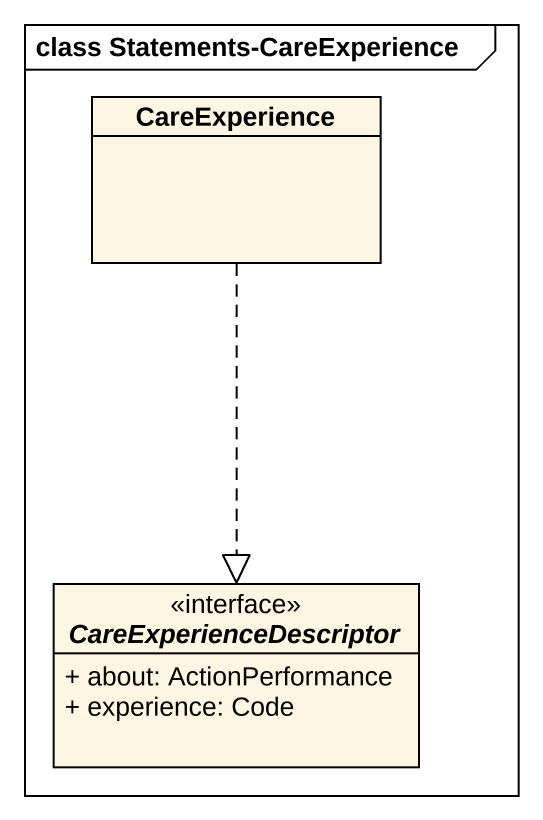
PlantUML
@startuml
mainframe class Statements-CareExperience
hide circle
hide empty members
skinparam classAttributeIconSize 0
class CareExperience
interface CareExperienceDescriptor {
  + about: ActionPerformance
  + experience: Code
}
CareExperience ..|> CareExperienceDescriptor
@enduml
